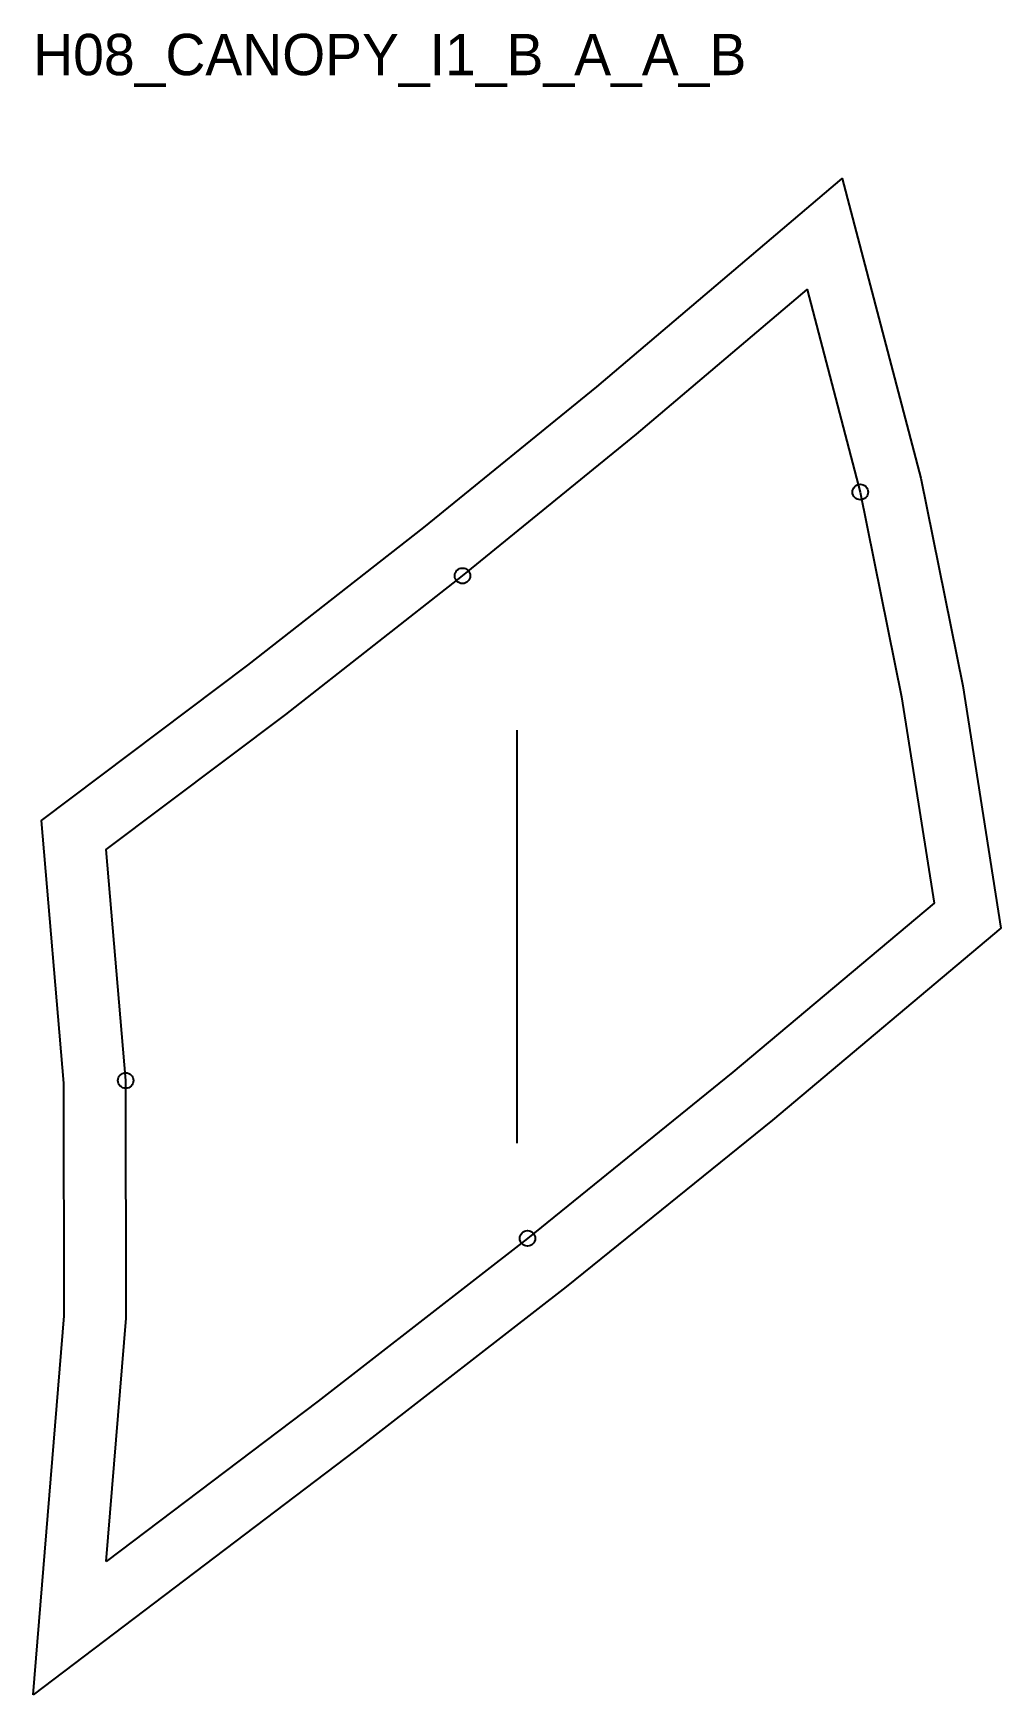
# Model space of a CAD drawing. Header units: millimetres. Extents: x -14 to 173, y -26 to 296.
import ezdxf

# ---------------------------------------------------------------- set-up
doc = ezdxf.new("R2010")
doc.units = ezdxf.units.MM
for name, color, linetype in [('CUT', 1, 'Continuous'), ('GRAIN', 3, 'Continuous'), ('ID', 7, 'Continuous'), ('NOTCH', 2, 'Continuous'), ('SEAM', 5, 'Continuous')]:
    doc.layers.add(name, color=color, linetype=linetype)

msp = doc.modelspace()

# ---------------------------------------------------------------- linework, layer by layer
at = {"layer": 'CUT'}
msp.add_lwpolyline([(-14.13, -25.77), (-8.18, 47.6), (-8.24, 92.62), (-12.51, 143.44), (27.41, 173.53), (61.42, 200.21), (94.9, 227.45), (142.34, 267.75), (157.57, 209.77), (165.7, 169.53), (173.05, 122.62), (128.86, 85.49), (88.95, 53.18), (48.29, 21.55), (-14.13, -25.77)], close=True, dxfattribs=at)
at = {"layer": 'GRAIN'}
msp.add_line((79.46, 80.99), (79.46, 160.99), dxfattribs=at)
at = {"layer": 'NOTCH'}
for centre in [(145.87, 207.05), (68.91, 190.84), (3.75, 93.13), (81.49, 62.58)]:
    msp.add_circle(centre, 1.5, dxfattribs=at)
at = {"layer": 'SEAM'}
msp.add_lwpolyline([(0, 0), (3.82, 47.12), (3.75, 93.13), (0, 137.85), (34.73, 164.02), (68.91, 190.84), (102.57, 218.23), (135.57, 246.26), (145.87, 207.05), (153.88, 167.41), (160.15, 127.45), (121.23, 94.75), (81.49, 62.58), (40.98, 31.06)], close=True, dxfattribs=at)

# ---------------------------------------------------------------- texts
at = {"layer": 'ID'}
msp.add_text('H08_CANOPY_I1_B_A_A_B', height=8, dxfattribs=at).set_placement((-14.13, 287.75))

doc.saveas('drawing.dxf')
